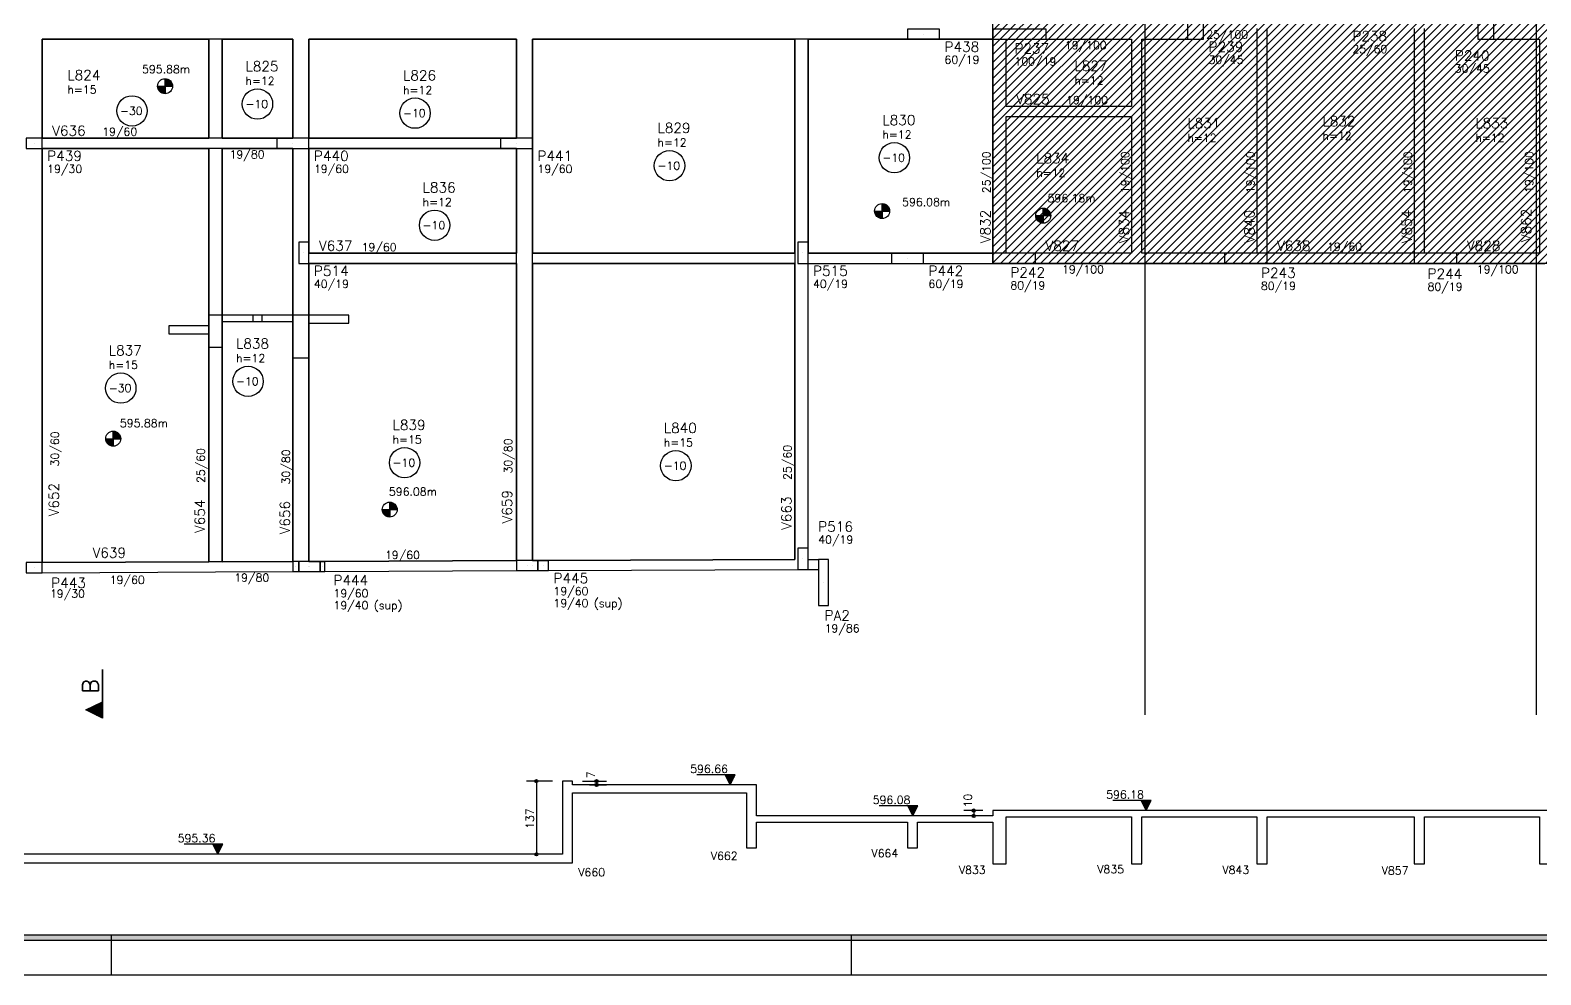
# Model space of a CAD drawing. Extents: x -9640 to 3028, y -691 to 5617.
# Drawn here: x -4061 to -1229, y -691 to 1080 of the extents above; entities that cross this region are included whole.
import ezdxf

# ---------------------------------------------------------------- set-up
doc = ezdxf.new("R2010")
doc.units = 0
doc.header["$LTSCALE"] = 100
doc.header["$MEASUREMENT"] = 0
doc.layers.get('0').update_dxf_attribs({"color": 245, "linetype": 'CONTINUOUS'})
for name, color, linetype in [('01', 7, 'CONTINUOUS'), ('10', 7, 'CONTINUOUS'), ('104', 5, 'CONTINUOUS'), ('11', 7, 'CONTINUOUS'), ('12', 7, 'CONTINUOUS'), ('13', 7, 'CONTINUOUS'), ('18', 4, 'CONTINUOUS'), ('2', 5, 'CONTINUOUS'), ('221', 102, 'CONTINUOUS'), ('224', 7, 'CONTINUOUS'), ('242', 7, 'CONTINUOUS'), ('243', 9, 'CONTINUOUS'), ('246', 3, 'CONTINUOUS'), ('3', 1, 'CONTINUOUS'), ('30', 7, 'CONTINUOUS'), ('4', 3, 'CONTINUOUS'), ('8', 7, 'CONTINUOUS'), ('9', 3, 'CONTINUOUS')]:
    doc.layers.add(name, color=color, linetype=linetype)
doc.styles.get("Standard").update_dxf_attribs({"font": 'ROMANS.SHX'})

# ---------------------------------------------------------------- blocks, each defined once
blk = doc.blocks.new('_CORTEA')
for p, q in [((-1.215955, 0), (-1.008539, 0.414832)), ((-1.213134, 0.001738), (-1.008539, 0.41093)), ((-1.022543, 0.382922), (-0.994535, 0.382922)), ((-1.008539, 0.414832), (-0.801992, 0.001738)), ((-1.008539, 0.410929), (-0.803943, 0.001739)), ((0, 0), (-1.215955, 0)), ((-1.213134, 0.001739), (0, 0.001739)), ((-1.198048, 0.03191), (-0.819029, 0.03191)), ((-1.182092, 0.06382), (-0.834984, 0.06382)), ((-1.166137, 0.09573), (-0.85094, 0.09573)), ((-1.150182, 0.12764), (-0.866895, 0.12764)), ((-1.134225, 0.159551), (-0.882851, 0.159551)), ((-1.11827, 0.191461), (-0.898806, 0.191461)), ((-1.102411, 0.223182), (-0.91476, 0.223369)), ((-1.086361, 0.255281), (-0.930716, 0.255281)), ((-1.070407, 0.287191), (-0.946671, 0.287191)), ((-1.054453, 0.319101), (-0.962626, 0.319101)), ((-1.038497, 0.351012), (-0.978581, 0.351012))]:
    blk.add_line(p, q)
blk.add_lwpolyline([(-1.213134, 0.001739), (-1.008539, 0.410929), (-0.803943, 0.001739), (-1.213134, 0.001739)])

msp = doc.modelspace()

# ---------------------------------------------------------------- hatches: boundary and pattern name
at = {"layer": '104', "linetype": 'Continuous'}
h = msp.add_hatch(dxfattribs=at)
h.set_pattern_fill('ANSI31', color=256, scale=85)
h.paths.add_polyline_path([(-2256.626024, 4326.596), (-1861.626, 4326.596), (-1347.626, 4326.596), (-952.626, 4326.596), (-952.626, 3571.596031), (-324.626, 3571.596031), (-324.626, 1397.596), (-952.626, 1397.596), (-952.626, 642.596), (-2256.626021, 642.596), (-2256.626, 1397.596), (-2416.626, 1397.596), (-2416.626, 1867.096), (-2306.626, 1867.096), (-2306.626, 2387.596), (-2416.626007, 2387.596), (-2416.626007, 3571.596031), (-2256.626024, 3571.596031)])

# ---------------------------------------------------------------- linework, layer by layer
for p, q in [((-3822.43851, 974.680543), (-3794.31351, 974.680543)), ((-3808.376064, 973.788641), (-3822.404111, 973.788641)), ((-3808.376064, 972.896686), (-3822.324945, 972.896686)), ((-3808.376064, 972.004731), (-3822.181662, 972.004731)), ((-3808.376064, 971.112776), (-3821.978458, 971.112776)), ((-3808.376064, 970.220874), (-3821.712651, 970.220874)), ((-3808.376064, 969.328865), (-3821.380432, 969.328865)), ((-3808.376064, 968.436964), (-3820.976492, 968.436964)), ((-3808.376064, 967.545008), (-3820.493694, 967.545008)), ((-3808.376064, 966.653053), (-3819.922169, 966.653053)), ((-3808.376064, 965.761098), (-3819.247862, 965.761098)), ((-3808.376064, 964.869197), (-3818.45028, 964.869197)), ((-3808.376064, 963.977174), (-3817.497023, 963.977174)), ((-3808.376064, 963.085273), (-3816.332354, 963.085273)), ((-3808.37601, 988.743043), (-3808.37601, 960.618043)), ((-3808.37601, 960.618043), (-3808.37601, 988.743043)), ((-3808.37601, 988.059777), (-3804.045745, 988.059777)), ((-3808.37601, 987.167822), (-3801.90899, 987.167822)), ((-3808.37601, 986.275866), (-3800.41972, 986.275866)), ((-3808.37601, 985.383898), (-3799.255051, 985.383898)), ((-3808.37601, 984.49201), (-3798.301794, 984.49201)), ((-3808.37601, 983.600054), (-3797.504159, 983.600054)), ((-3808.37601, 982.708086), (-3796.829905, 982.708086)), ((-3808.37601, 981.816131), (-3796.25838, 981.816131)), ((-3808.37601, 980.924175), (-3795.775582, 980.924175)), ((-3808.37601, 980.03222), (-3795.371642, 980.03222)), ((-3808.37601, 979.140265), (-3795.039423, 979.140265)), ((-3808.37601, 978.248364), (-3794.773616, 978.248364)), ((-3808.37601, 977.356408), (-3794.570466, 977.356408)), ((-3808.37601, 976.464453), (-3794.427129, 976.464453)), ((-3808.37601, 975.572498), (-3794.343528, 975.572498)), ((-3808.376064, 962.193318), (-3814.843084, 962.193318)), ((-3808.376064, 961.301362), (-3812.706276, 961.301362)), ((-2478.193861, 740.586405), (-2450.068861, 740.586405)), ((-2464.131415, 739.694503), (-2478.159462, 739.694503)), ((-2464.131415, 738.802548), (-2478.080297, 738.802548)), ((-2464.131415, 737.910593), (-2477.937013, 737.910593)), ((-2464.131415, 737.018638), (-2477.733809, 737.018638)), ((-2464.131361, 754.648905), (-2464.131361, 726.523905)), ((-2464.131361, 726.523905), (-2464.131361, 754.648905)), ((-2464.131361, 753.965639), (-2459.801096, 753.965639)), ((-2464.131361, 753.073684), (-2457.664341, 753.073684)), ((-2464.131361, 752.181728), (-2456.175071, 752.181728)), ((-2464.131361, 751.28976), (-2455.010402, 751.28976)), ((-2464.131361, 750.397872), (-2454.057145, 750.397872)), ((-2464.131361, 749.505916), (-2453.25951, 749.505916)), ((-2464.131361, 748.613948), (-2452.585256, 748.613948)), ((-2464.131361, 747.721993), (-2452.013731, 747.721993)), ((-2464.131361, 746.830037), (-2451.530934, 746.830037)), ((-2464.131361, 745.938082), (-2451.126993, 745.938082)), ((-2464.131361, 745.046127), (-2450.794774, 745.046127)), ((-2464.131361, 744.154225), (-2450.528968, 744.154225)), ((-2464.131361, 743.26227), (-2450.325817, 743.26227)), ((-2464.131361, 742.370315), (-2450.18248, 742.370315)), ((-2464.131361, 741.47836), (-2450.098879, 741.47836)), ((-2162.187152, 746.057923), (-2162.187152, 717.932923)), ((-2162.187152, 717.932923), (-2162.187152, 746.057923)), ((-2162.187152, 745.374657), (-2157.856887, 745.374657)), ((-2162.187152, 744.482702), (-2155.720132, 744.482702)), ((-2162.187152, 743.590747), (-2154.230862, 743.590747)), ((-2162.187152, 742.698778), (-2153.066193, 742.698778)), ((-2162.187152, 741.80689), (-2152.112936, 741.80689)), ((-2162.187152, 740.914935), (-2151.315301, 740.914935)), ((-2162.187152, 740.022966), (-2150.641047, 740.022966)), ((-2162.187152, 739.131011), (-2150.069522, 739.131011)), ((-2162.187152, 738.239056), (-2149.586724, 738.239056)), ((-2162.187152, 737.347101), (-2149.182784, 737.347101)), ((-2162.187152, 736.455145), (-2148.850565, 736.455145)), ((-2464.131415, 736.126736), (-2477.468002, 736.126736)), ((-2464.131415, 735.234727), (-2477.135784, 735.234727)), ((-2464.131415, 734.342826), (-2476.731843, 734.342826)), ((-2464.131415, 733.45087), (-2476.249045, 733.45087)), ((-2464.131415, 732.558915), (-2475.67752, 732.558915)), ((-2464.131415, 731.66696), (-2475.003213, 731.66696)), ((-2464.131415, 730.775058), (-2474.205631, 730.775058)), ((-2464.131415, 729.883036), (-2473.252374, 729.883036)), ((-2464.131415, 728.991135), (-2472.087705, 728.991135)), ((-2464.131415, 728.099179), (-2470.598436, 728.099179)), ((-2464.131415, 727.207224), (-2468.461627, 727.207224)), ((-2176.249652, 731.995423), (-2148.124652, 731.995423)), ((-2162.187206, 731.103522), (-2176.215253, 731.103522)), ((-2162.187206, 730.211566), (-2176.136088, 730.211566)), ((-2162.187206, 729.319611), (-2175.992804, 729.319611)), ((-2162.187206, 728.427656), (-2175.7896, 728.427656)), ((-2162.187206, 727.535754), (-2175.523793, 727.535754)), ((-2162.187206, 726.643746), (-2175.191574, 726.643746)), ((-2162.187206, 725.751844), (-2174.787634, 725.751844)), ((-2162.187206, 724.859889), (-2174.304836, 724.859889)), ((-2162.187206, 723.967934), (-2173.733311, 723.967934)), ((-2162.187206, 723.075978), (-2173.059004, 723.075978)), ((-2162.187206, 722.184077), (-2172.261422, 722.184077)), ((-2162.187206, 721.292055), (-2171.308165, 721.292055)), ((-2162.187206, 720.400153), (-2170.143496, 720.400153)), ((-2162.187206, 719.508198), (-2168.654226, 719.508198)), ((-2162.187206, 718.616243), (-2166.517418, 718.616243)), ((-2162.187152, 735.563244), (-2148.584758, 735.563244)), ((-2162.187152, 734.671289), (-2148.381608, 734.671289)), ((-2162.187152, 733.779334), (-2148.238271, 733.779334)), ((-2162.187152, 732.887378), (-2148.15467, 732.887378)), ((-3919.648103, 313.999546), (-3891.523103, 313.999546)), ((-3905.585657, 313.107644), (-3919.613704, 313.107644)), ((-3905.585657, 312.215689), (-3919.534538, 312.215689)), ((-3905.585603, 328.062046), (-3905.585603, 299.937046)), ((-3905.585603, 299.937046), (-3905.585603, 328.062046)), ((-3905.585603, 327.37878), (-3901.255337, 327.37878)), ((-3905.585603, 326.486825), (-3899.118582, 326.486825)), ((-3905.585603, 325.59487), (-3897.629313, 325.59487)), ((-3905.585603, 324.702901), (-3896.464644, 324.702901)), ((-3905.585603, 323.811013), (-3895.511387, 323.811013)), ((-3905.585603, 322.919058), (-3894.713751, 322.919058)), ((-3905.585603, 322.027089), (-3894.039498, 322.027089)), ((-3905.585603, 321.135134), (-3893.467973, 321.135134)), ((-3905.585603, 320.243179), (-3892.985175, 320.243179)), ((-3905.585603, 319.351223), (-3892.581234, 319.351223)), ((-3905.585603, 318.459268), (-3892.249016, 318.459268)), ((-3905.585603, 317.567367), (-3891.983209, 317.567367)), ((-3905.585603, 316.675412), (-3891.780059, 316.675412)), ((-3905.585603, 315.783456), (-3891.636721, 315.783456)), ((-3905.585603, 314.891501), (-3891.553121, 314.891501)), ((-3905.585657, 311.323734), (-3919.391255, 311.323734)), ((-3905.585657, 310.431779), (-3919.18805, 310.431779)), ((-3905.585657, 309.539877), (-3918.922244, 309.539877)), ((-3905.585657, 308.647868), (-3918.590025, 308.647868)), ((-3905.585657, 307.755967), (-3918.186084, 307.755967)), ((-3905.585657, 306.864012), (-3917.703287, 306.864012)), ((-3905.585657, 305.972056), (-3917.131762, 305.972056)), ((-3905.585657, 305.080101), (-3916.457454, 305.080101)), ((-3905.585657, 304.1882), (-3915.659873, 304.1882)), ((-3905.585657, 303.296177), (-3914.706616, 303.296177)), ((-3905.585657, 302.404276), (-3913.541947, 302.404276)), ((-3905.585657, 301.512321), (-3912.052677, 301.512321)), ((-3905.585657, 300.620366), (-3909.915868, 300.620366)), ((-3401.345331, 181.03375), (-3373.220331, 181.03375)), ((-3387.282884, 180.141849), (-3401.310931, 180.141849)), ((-3387.282884, 179.249893), (-3401.231766, 179.249893)), ((-3387.282884, 178.357938), (-3401.088482, 178.357938)), ((-3387.282884, 177.465983), (-3400.885278, 177.465983)), ((-3387.282884, 176.574081), (-3400.619471, 176.574081)), ((-3387.282884, 175.682073), (-3400.287253, 175.682073)), ((-3387.282884, 174.790171), (-3399.883312, 174.790171)), ((-3387.282884, 173.898216), (-3399.400515, 173.898216)), ((-3387.282884, 173.006261), (-3398.828989, 173.006261)), ((-3387.282884, 172.114305), (-3398.154682, 172.114305)), ((-3387.282884, 171.222404), (-3397.3571, 171.222404)), ((-3387.282884, 170.330382), (-3396.403843, 170.330382)), ((-3387.282831, 195.09625), (-3387.282831, 166.97125)), ((-3387.282831, 166.97125), (-3387.282831, 195.09625)), ((-3387.282831, 194.412984), (-3382.952565, 194.412984)), ((-3387.282831, 193.521029), (-3380.81581, 193.521029)), ((-3387.282831, 192.629074), (-3379.32654, 192.629074)), ((-3387.282831, 191.737105), (-3378.161872, 191.737105)), ((-3387.282831, 190.845217), (-3377.208615, 190.845217)), ((-3387.282831, 189.953262), (-3376.410979, 189.953262)), ((-3387.282831, 189.061293), (-3375.736726, 189.061293)), ((-3387.282831, 188.169338), (-3375.1652, 188.169338)), ((-3387.282831, 187.277383), (-3374.682403, 187.277383)), ((-3387.282831, 186.385428), (-3374.278462, 186.385428)), ((-3387.282831, 185.493472), (-3373.946244, 185.493472)), ((-3387.282831, 184.601571), (-3373.680437, 184.601571)), ((-3387.282831, 183.709616), (-3373.477286, 183.709616)), ((-3387.282831, 182.81766), (-3373.333949, 182.81766)), ((-3387.282831, 181.925705), (-3373.250349, 181.925705)), ((-3387.282884, 169.43848), (-3395.239175, 169.43848)), ((-3387.282884, 168.546525), (-3393.749905, 168.546525)), ((-3387.282884, 167.65457), (-3391.613096, 167.65457)), ((-2739.534589, -316.2723), (-2811.534574, -316.2723)), ((-2748.909589, -335.022309), (-2758.284606, -316.2723)), ((-2757.448508, -317.944514), (-2740.370651, -317.944514)), ((-2756.61241, -319.616675), (-2741.206749, -319.616675)), ((-2755.776312, -321.288871), (-2742.042812, -321.288871)), ((-2754.940249, -322.961032), (-2742.87891, -322.961032)), ((-2754.104151, -324.633193), (-2743.715008, -324.633228)), ((-2753.268053, -326.305389), (-2744.55107, -326.305389)), ((-2752.431955, -327.977594), (-2745.387169, -327.977559)), ((-2751.595857, -329.6498), (-2746.223267, -329.649755)), ((-2750.759758, -331.32196), (-2747.059365, -331.32196)), ((-2749.923696, -332.994121), (-2747.895481, -332.994121)), ((-2748.909589, -335.022309), (-2739.534589, -316.2723)), ((-1959.747474, -364.2723), (-2031.747459, -364.2723)), ((-1969.122474, -383.022309), (-1978.497492, -364.2723)), ((-1977.661393, -365.944514), (-1960.583536, -365.944514)), ((-1976.825295, -367.616675), (-1961.419634, -367.616675)), ((-1969.122474, -383.022309), (-1959.747474, -364.2723)), ((-2397.429786, -374.2723), (-2469.429771, -374.2723)), ((-2406.804786, -393.022309), (-2416.179804, -374.2723)), ((-2415.343706, -375.944514), (-2398.265849, -375.944514)), ((-2414.507608, -377.616675), (-2399.101947, -377.616675)), ((-2413.67151, -379.288871), (-2399.938009, -379.288871)), ((-2412.835447, -380.961032), (-2400.774107, -380.961032)), ((-2411.999349, -382.633193), (-2401.610206, -382.633228)), ((-2411.163251, -384.305389), (-2402.446268, -384.305389)), ((-2410.327153, -385.977594), (-2403.282366, -385.977559)), ((-2409.491054, -387.6498), (-2404.118465, -387.649755)), ((-2408.654956, -389.32196), (-2404.954563, -389.32196)), ((-2407.818894, -390.994121), (-2405.790679, -390.994121)), ((-2406.804786, -393.022309), (-2397.429786, -374.2723)), ((-1975.989197, -369.288871), (-1962.255697, -369.288871)), ((-1975.153135, -370.961032), (-1963.091795, -370.961032)), ((-1974.317036, -372.633193), (-1963.927893, -372.633228)), ((-1973.480938, -374.305389), (-1964.763956, -374.305389)), ((-1972.64484, -375.977594), (-1965.600054, -375.977559)), ((-1971.808742, -377.6498), (-1966.436152, -377.649755)), ((-1970.972644, -379.32196), (-1967.27225, -379.32196)), ((-1970.136581, -380.994121), (-1968.108366, -380.994121)), ((-3700.301458, -446.2723), (-3772.301443, -446.2723)), ((-3709.676458, -465.022309), (-3719.051476, -446.2723)), ((-3718.215377, -447.944514), (-3701.13752, -447.944514)), ((-3717.379279, -449.616675), (-3701.973618, -449.616675)), ((-3716.543181, -451.288871), (-3702.809681, -451.288871)), ((-3715.707119, -452.961032), (-3703.645779, -452.961032)), ((-3709.676458, -465.022309), (-3700.301458, -446.2723)), ((-3714.87102, -454.633193), (-3704.481877, -454.633228)), ((-3714.034922, -456.305389), (-3705.31794, -456.305389)), ((-3713.198824, -457.977594), (-3706.154038, -457.977559)), ((-3712.362726, -459.6498), (-3706.990136, -459.649755)), ((-3711.526628, -461.32196), (-3707.826234, -461.32196)), ((-3710.690565, -462.994121), (-3708.66235, -462.994121)), ((-3909.575601, -615.886928), (-3909.575601, -690.886928)), ((-2522.075601, -615.886928), (-2522.075601, -690.886928))]:
    msp.add_line(p, q)
for points in [[(-9639.575601, -690.886928), (3027.924399, -690.886928), (3027.924399, 5616.613072), (-9639.575601, 5616.613072), (-9639.575601, -690.886928)], [(2952.924399, -615.886928), (2952.924399, -626.386928), (-9462.575601, -626.386928), (-9462.575601, 5552.113072), (2952.924399, 5552.113072), (2952.924399, 5541.613072), (-9452.075601, 5541.613072), (-9452.075601, -615.886928), (2952.924399, -615.886928)], [(-9452.075601, -615.886928), (2952.924399, -615.886928), (2952.924399, 5541.613072), (-9452.075601, 5541.613072), (-9452.075601, -615.886928)], [(-2758.284606, -316.2723), (-2748.909589, -335.022309), (-2739.534589, -316.2723), (-2758.284606, -316.2723)], [(-1978.497492, -364.2723), (-1969.122474, -383.022309), (-1959.747474, -364.2723), (-1978.497492, -364.2723)], [(-2416.179804, -374.2723), (-2406.804786, -393.022309), (-2397.429786, -374.2723), (-2416.179804, -374.2723)], [(-3719.051476, -446.2723), (-3709.676458, -465.022309), (-3700.301458, -446.2723), (-3719.051476, -446.2723)]]:
    msp.add_lwpolyline(points)
for centre in [(-3808.37601, 974.680543), (-2464.131361, 740.586405), (-2162.187152, 731.995423), (-3905.585603, 313.999546), (-3387.282831, 181.03375)]:
    msp.add_circle(centre, 14.0625)
for points in [[(2952.924399, -626.386928), (-9462.575601, -626.386928), (-9452.075601, -615.886928)], [(2952.924399, -626.386928), (-9452.075601, -615.886928), (2952.924399, -615.886928)]]:
    msp.add_solid(points)
at = {"layer": '01'}
for p, q in [((-2603.126021, 87.51844), (-2583.498828, 87.51844)), ((-2603.126021, 68.51844), (-2583.498828, 68.51844))]:
    msp.add_line(p, q, dxfattribs=at)
for points in [[(-1761.626, 1082.596), (-1761.626, 661.596026)], [(-1742.626, 661.596026), (-1742.626, 1082.596)], [(-1466.626, 1082.596), (-1466.626, 661.596026)], [(-1447.626, 661.596), (-1447.626, 1082.596)], [(-4038.626021, 877.096), (-4038.626021, 1062.596)], [(-4038.626021, 1062.596), (-3726.126021, 1062.596)], [(-3726.126021, 1062.596), (-3726.126021, 877.096)], [(-3701.126021, 1062.596), (-3726.126021, 1062.596)], [(-3701.126021, 1062.596), (-3568.626021, 1062.596)], [(-3701.126021, 877.096), (-3701.126021, 1062.596)], [(-3568.626021, 1062.596), (-3568.626021, 877.096)], [(-3538.626021, 877.096), (-3538.626021, 1062.596)], [(-3538.626021, 1062.596), (-3149.626021, 1062.596)], [(-3149.626021, 1062.596), (-3149.626021, 877.096)], [(-3119.626021, 877.096), (-3119.626021, 1062.596)], [(-3119.626021, 1062.596), (-2628.126021, 1062.596)], [(-2628.126021, 1062.596), (-2628.126021, 661.596026)], [(-2603.126021, 1062.596), (-2628.126021, 1062.596)], [(-2603.126021, 1062.596), (-2416.626007, 1062.596)], [(-2603.126021, 682.596026), (-2603.126021, 1062.596)], [(-2356.626007, 1062.596), (-2256.626024, 1062.596)], [(-2256.626, 1062.596), (-2256.626, 927.096)], [(-2231.626, 936.596), (-2231.626, 1062.596)], [(-2156.626024, 1062.596), (-1996.626, 1062.596)], [(-1996.626, 1062.596), (-1996.626, 936.596)], [(-1977.626, 1062.596), (-1891.626, 1062.596)], [(-1977.626, 927.096), (-1977.626, 1062.596)], [(-1317.626, 1062.596), (-1231.626, 1062.596)], [(-1231.626, 1062.596), (-1231.626, 927.096)], [(-1996.626, 936.596), (-2231.626, 936.596)], [(-2256.626, 927.096), (-2256.626, 661.596026)], [(-2231.626, 661.596026), (-2231.626, 917.596)], [(-2231.626, 917.596), (-1996.626, 917.596)], [(-1996.626, 917.596), (-1996.626, 661.596026)], [(-1977.626, 661.596026), (-1977.626, 927.096)], [(-1231.626, 927.096), (-1231.626, 661.596)], [(-3726.126021, 877.096), (-4038.626021, 877.096)], [(-4038.626021, 81.596), (-4038.626021, 858.096)], [(-4038.626021, 858.096), (-3726.126021, 858.096)], [(-3701.126021, 877.096), (-3726.126021, 877.096)], [(-3726.126021, 858.096), (-3726.126021, 83.058674)], [(-3701.126021, 858.096), (-3726.126021, 858.096)], [(-3598.626021, 877.096), (-3701.126021, 877.096)], [(-3701.126021, 858.096), (-3598.626021, 858.096)], [(-3701.126021, 83.175786), (-3701.126021, 858.096)], [(-3568.626021, 858.096), (-3568.626021, 652.096026)], [(-3179.626021, 877.096), (-3538.626021, 877.096)], [(-3538.626021, 682.596026), (-3538.626021, 858.096)], [(-3538.626021, 858.096), (-3179.626021, 858.096)], [(-3149.626021, 858.096), (-3149.626021, 661.596026)], [(-3119.626021, 661.596026), (-3119.626021, 858.096)], [(-3568.626021, 652.096026), (-3568.626021, 83.796)], [(-3149.626021, 661.596026), (-3538.626021, 661.596026)], [(-3149.626021, 642.596026), (-3149.626021, 661.596026)], [(-2628.126021, 661.596026), (-3119.626021, 661.596026)], [(-3119.626021, 642.596026), (-3119.626021, 661.596026)], [(-2628.126021, 661.596026), (-2628.126021, 642.596026)], [(-2446.626007, 661.596026), (-2603.126021, 661.596026)], [(-2256.626021, 661.596026), (-2386.626007, 661.596026)], [(-1996.626, 661.596026), (-2176.626021, 661.596026)], [(-1822.626, 661.596026), (-1977.626, 661.596026)], [(-1466.626, 661.596026), (-1742.626, 661.596026)], [(-1231.626, 661.596), (-1386.626, 661.596)], [(-3538.626021, 83.796), (-3538.626021, 642.596026)], [(-3538.626021, 642.596026), (-3149.626021, 642.596026)], [(-3149.626021, 642.596026), (-3149.626021, 85.596)], [(-3119.626021, 85.596), (-3119.626021, 642.596026)], [(-3119.626021, 642.596026), (-2628.126021, 642.596026)], [(-2628.126021, 642.596026), (-2628.126021, 87.51844)], [(-2603.126021, 642.596026), (-2446.626007, 642.596026)], [(-2603.126021, 87.51844), (-2603.126021, 642.596026)], [(-2386.626007, 642.596026), (-2256.626021, 642.596026)], [(-2176.626021, 642.596026), (-1987.126, 642.596026)], [(-1987.126, 642.596026), (-1822.626, 642.596026)], [(-1742.626, 642.596026), (-1466.626, 642.596026)], [(-1386.626, 642.596), (-1222.126, 642.596)], [(-3149.626021, 85.596), (-3508.626021, 83.796)], [(-2628.126021, 87.51844), (-3089.626021, 85.596)], [(-3726.126021, 83.058674), (-4038.626021, 81.596)], [(-4038.626021, 62.596), (-3713.626021, 64.175786)], [(-3701.126021, 83.175786), (-3726.126021, 83.058674)], [(-3713.626021, 64.175786), (-3568.626021, 64.796)], [(-3568.626021, 83.796), (-3701.126021, 83.175786)], [(-3508.626021, 64.796), (-3149.626021, 66.596)], [(-3089.626021, 66.596), (-2622.126021, 68.51844)], [(-952.626, -383.022309), (-2256.626024, -383.022309), (-2256.626024, -393.022309), (-2699.626021, -393.022309), (-2699.626021, -335.022309), (-3044.626, -335.022309), (-3044.626, -328.022309), (-3063.626, -328.022309), (-3063.626, -465.022309), (-5075.626, -465.022309)], [(-5094.626, -481.022309), (-3044.626, -481.022309), (-3044.626, -350.022309), (-2718.626021, -350.022309), (-2718.626021, -453.022309), (-2699.626021, -453.022309), (-2699.626021, -405.022309), (-2416.626007, -405.022309), (-2416.626007, -453.022309), (-2397.626007, -453.022309), (-2397.626007, -405.022309), (-2256.626024, -405.022309), (-2256.626024, -483.022309), (-2231.626024, -483.022309), (-2231.626024, -395.022309), (-1996.626, -395.022309), (-1996.626, -483.022309), (-1977.626, -483.022309), (-1977.626, -395.022309), (-1761.626, -395.022309), (-1761.626, -483.022309), (-1742.626, -483.022309), (-1742.626, -395.022309), (-1466.626, -395.022309), (-1466.626, -483.022309), (-1447.626, -483.022309), (-1447.626, -395.022309), (-1231.626, -395.022309), (-1231.626, -483.022309), (-1212.626, -483.022309)]]:
    msp.add_lwpolyline(points, dxfattribs=at)
at = {"layer": '104', "linetype": 'Continuous'}
msp.add_lwpolyline([(-2256.626024, 4326.596), (-1861.626, 4326.596), (-1861.626, 4326.596), (-1347.626, 4326.596), (-1347.626, 4326.596), (-952.626, 4326.596), (-952.626, 3571.596031), (-324.626, 3571.596031), (-324.626, 1397.596), (-952.626, 1397.596), (-952.626, 642.596), (-2256.626021, 642.596), (-2256.626, 1397.596), (-2416.626, 1397.596), (-2416.626, 1867.096), (-2306.626, 1867.096), (-2306.626, 2387.596), (-2416.626007, 2387.596), (-2416.626007, 3571.596031), (-2256.626024, 3571.596031), (-2256.626024, 4326.596)], dxfattribs=at)
at = {"layer": '13'}
for centre in [(-3635.098968, 941.224994), (-3870.309509, 928.34377), (-3339.723769, 924.165939), (-2862.734509, 825.677711), (-2441.197161, 840.571946), (-3303.057343, 714.099859), (-3891.311521, 408.765638), (-3652.822745, 421.461273), (-3359.325578, 268.955201), (-2850.901026, 263.361999)]:
    msp.add_circle(centre, 28.460499, dxfattribs=at)
at = {"layer": '18'}
for p, q in [((-1971.623768, 5249.096126), (-1971.623768, -203.896211)), ((-1237.623768, -203.896211), (-1237.623768, 5249.096126)), ((-3726.126021, 545.610671), (-3726.126021, 525.610671)), ((-3626.126021, 545.610671), (-3726.126021, 545.610671)), ((-3568.626021, 545.610671), (-3643.626021, 545.610671)), ((-3463.626021, 545.610671), (-3568.626021, 545.610671)), ((-3726.126021, 525.610671), (-3801.126021, 525.610671)), ((-3801.126021, 510.610671), (-3726.126021, 510.610671)), ((-3726.126021, 510.610671), (-3726.126021, 485.610671)), ((-3701.126021, 485.610671), (-3701.126021, 533.610671)), ((-3701.126021, 533.610671), (-3626.126021, 533.610671)), ((-3643.626021, 533.610671), (-3568.626021, 533.610671)), ((-3568.626021, 533.610671), (-3568.626021, 465.610671)), ((-3538.626021, 465.610671), (-3538.626021, 530.610671)), ((-3538.626021, 530.610671), (-3463.626021, 530.610671)), ((-3726.126021, 485.610671), (-3701.126021, 485.610671)), ((-3568.626021, 465.610671), (-3538.626021, 465.610671))]:
    msp.add_line(p, q, dxfattribs=at)
at = {"layer": '2'}
for points in [[(-3538.626021, 642.596026), (-3538.626021, 682.596026), (-3557.626021, 682.596026), (-3557.626021, 642.596026), (-3538.626021, 642.596026)], [(-2603.126021, 642.596026), (-2603.126021, 682.596026), (-2622.126021, 682.596026), (-2622.126021, 642.596026), (-2603.126021, 642.596026)], [(-2603.126021, 68.51844), (-2603.126021, 108.51844), (-2622.126021, 108.51844), (-2622.126021, 68.51844), (-2603.126021, 68.51844)]]:
    msp.add_lwpolyline(points, dxfattribs=at)
at = {"layer": '221', "color": 11, "linetype": 'Continuous'}
for p, q in [((-3082.376, -328.022309), (-3131.091811, -328.022309)), ((-3112.341811, -328.022309), (-3112.341811, -465.022309)), ((-3063.626, -328.022309), (-3063.626, -328.022309)), ((-3044.626, -328.022309), (-3044.626, -328.022309)), ((-3031.691939, -335.022309), (-3031.691939, -335.022309)), ((-3025.876, -328.022309), (-2980.713898, -328.022309)), ((-3012.941939, -335.022309), (-2980.713898, -335.022309)), ((-2999.463898, -328.022309), (-2999.463898, -335.022309)), ((-2275.376024, -383.022309), (-2311.228389, -383.022309)), ((-2284.537469, -393.022309), (-2311.228389, -393.022309)), ((-2292.478389, -383.022309), (-2292.478389, -393.022309)), ((-2265.787469, -393.022309), (-2265.787469, -393.022309)), ((-2256.626024, -383.022309), (-2256.626024, -383.022309)), ((-3105.056974, -465.022309), (-3131.091811, -465.022309)), ((-3086.306974, -465.022309), (-3086.306974, -465.022309))]:
    msp.add_line(p, q, dxfattribs=at)
for centre, radius in [((-3112.341811, -328.022309), 3), ((-3112.341811, -328.022309), 1.5), ((-2999.463898, -328.022309), 3), ((-2999.463898, -335.022309), 3), ((-2999.463898, -328.022309), 1.5), ((-2999.463898, -335.022309), 1.5), ((-2292.478389, -383.022309), 3), ((-2292.478389, -393.022309), 3), ((-2292.478389, -383.022309), 1.5), ((-2292.478389, -393.022309), 1.5), ((-3112.341811, -465.022309), 3), ((-3112.341811, -465.022309), 1.5)]:
    msp.add_circle(centre, radius, dxfattribs=at)
at = {"layer": '242'}
for p, q in [((-2386.626007, 1072.096), (-2386.626007, 1072.096)), ((-2206.626024, 1072.096), (-2206.626024, 1072.096)), ((-4053.626021, 867.596), (-4053.626021, 867.596)), ((-3568.626021, 867.596), (-3568.626021, 867.596)), ((-3149.626021, 867.596), (-3149.626021, 867.596)), ((-3548.126021, 662.596026), (-3548.126021, 662.596026)), ((-2612.626021, 662.596026), (-2612.626021, 662.596026)), ((-2416.626007, 652.096026), (-2416.626007, 652.096026)), ((-2216.626021, 652.096026), (-2216.626021, 652.096026)), ((-1782.626, 652.096026), (-1782.626, 652.096026)), ((-1426.626, 652.096), (-1426.626, 652.096)), ((-2612.626021, 88.51844), (-2612.626021, 88.51844)), ((-4053.626021, 72.096), (-4053.626021, 72.096)), ((-3563.126021, 74.296), (-3563.126021, 74.296)), ((-3538.626021, 74.296), (-3538.626021, 74.296)), ((-3538.626021, 74.296), (-3538.626021, 74.296)), ((-3537.626021, 74.296), (-3537.626021, 74.296)), ((-3513.126021, 74.296), (-3513.126021, 74.296)), ((-3129.626021, 76.096), (-3129.626021, 76.096)), ((-3119.626021, 76.096), (-3119.626021, 76.096)), ((-3099.626021, 76.096), (-3099.626021, 76.096)), ((-2573.998828, 44.596), (-2573.998828, 44.596))]:
    msp.add_line(p, q, dxfattribs=at)
at = {"layer": '243'}
for points in [[(-4038.626021, 1062.596), (-4038.626021, 877.096), (-3726.126021, 877.096), (-3726.126021, 1062.596), (-4038.626021, 1062.596)], [(-4038.626021, 858.096), (-4038.626021, 81.596), (-3726.126021, 83.058674), (-3726.126021, 858.096), (-4038.626021, 858.096)]]:
    msp.add_lwpolyline(points, dxfattribs=at)
at = {"layer": '246'}
for points in [[(-3568.626021, 877.096), (-3568.626021, 1062.596), (-3701.126021, 1062.596), (-3701.126021, 877.096), (-3598.626021, 877.096), (-3568.626021, 877.096)], [(-3149.626021, 877.096), (-3149.626021, 1062.596), (-3538.626021, 1062.596), (-3538.626021, 877.096), (-3179.626021, 877.096), (-3149.626021, 877.096)], [(-3119.626021, 858.096), (-3119.626021, 661.596026), (-2628.126021, 661.596026), (-2628.126021, 1062.596), (-3119.626021, 1062.596), (-3119.626021, 877.096), (-3119.626021, 858.096)], [(-2416.626007, 1062.596), (-2603.126021, 1062.596), (-2603.126021, 682.596026), (-2603.126021, 661.596026), (-2446.626007, 661.596026), (-2386.626007, 661.596026), (-2256.626021, 661.596026), (-2256.626, 927.096), (-2256.626024, 1062.596), (-2356.626007, 1062.596), (-2416.626007, 1062.596)], [(-3568.626021, 83.796), (-3568.626021, 652.096026), (-3568.626021, 858.096), (-3598.626021, 858.096), (-3701.126021, 858.096), (-3701.126021, 83.175786), (-3568.626021, 83.796)], [(-3149.626021, 661.596026), (-3149.626021, 858.096), (-3179.626021, 858.096), (-3538.626021, 858.096), (-3538.626021, 682.596026), (-3538.626021, 661.596026), (-3149.626021, 661.596026)], [(-3149.626021, 85.596), (-3149.626021, 642.596026), (-3538.626021, 642.596026), (-3538.626021, 83.796), (-3508.626021, 83.796), (-3149.626021, 85.596)], [(-3119.626021, 642.596026), (-3119.626021, 85.596), (-3089.626021, 85.596), (-2628.126021, 87.51844), (-2628.126021, 642.596026), (-3119.626021, 642.596026)]]:
    msp.add_lwpolyline(points, dxfattribs=at)
at = {"layer": '3'}
for points in [[(-3109.626021, 66.596), (-3109.626021, 85.596), (-3149.626021, 85.596), (-3149.626021, 66.596), (-3109.626021, 66.596)], [(-3517.626021, 64.796), (-3517.626021, 83.796), (-3557.626021, 83.796), (-3557.626021, 64.796), (-3517.626021, 64.796)]]:
    msp.add_lwpolyline(points, dxfattribs=at)
at = {"layer": '30'}
for points in [[(-3726.126021, 545.610671), (-3726.126021, 525.610671), (-3801.126021, 525.610671), (-3801.126021, 510.610671), (-3726.126021, 510.610671), (-3726.126021, 485.610671), (-3701.126021, 485.610671), (-3701.126021, 533.610671), (-3626.126021, 533.610671), (-3626.126021, 545.610671), (-3726.126021, 545.610671)], [(-3568.626021, 465.610671), (-3538.626021, 465.610671), (-3538.626021, 530.610671), (-3463.626021, 530.610671), (-3463.626021, 545.610671), (-3568.626021, 545.610671), (-3643.626021, 545.610671), (-3643.626021, 533.610671), (-3568.626021, 533.610671), (-3568.626021, 465.610671)], [(-952.626, -383.022309), (-2256.626024, -383.022309), (-2256.626024, -393.022309), (-2699.626021, -393.022309), (-2699.626021, -335.022309), (-3044.626, -335.022309), (-3044.626, -328.022309), (-3063.626, -328.022309), (-3063.626, -465.022309), (-5075.626, -465.022309)], [(-5094.626, -481.022309), (-3044.626, -481.022309), (-3044.626, -350.022309), (-2718.626021, -350.022309), (-2718.626021, -453.022309), (-2699.626021, -453.022309), (-2699.626021, -405.022309), (-2416.626007, -405.022309), (-2416.626007, -453.022309), (-2397.626007, -453.022309), (-2397.626007, -405.022309), (-2256.626024, -405.022309), (-2256.626024, -483.022309), (-2231.626024, -483.022309), (-2231.626024, -395.022309), (-1996.626, -395.022309), (-1996.626, -483.022309), (-1977.626, -483.022309), (-1977.626, -395.022309), (-1761.626, -395.022309), (-1761.626, -483.022309), (-1742.626, -483.022309), (-1742.626, -395.022309), (-1466.626, -395.022309), (-1466.626, -483.022309), (-1447.626, -483.022309), (-1447.626, -395.022309), (-1231.626, -395.022309), (-1231.626, -483.022309), (-1212.626, -483.022309)]]:
    msp.add_lwpolyline(points, dxfattribs=at)
at = {"layer": '4'}
for points in [[(-1891.626, 1062.596), (-1861.626, 1062.596), (-1861.626, 1107.596), (-1891.626, 1107.596), (-1891.626, 1062.596)], [(-1347.626, 1062.596), (-1317.626, 1062.596), (-1317.626, 1107.596), (-1347.626, 1107.596), (-1347.626, 1062.596)], [(-2416.626007, 1062.596), (-2356.626007, 1062.596), (-2356.626007, 1081.596), (-2416.626007, 1081.596), (-2416.626007, 1062.596)], [(-2256.626024, 1062.596), (-2156.626024, 1062.596), (-2156.626024, 1081.596), (-2256.626024, 1081.596), (-2256.626024, 1062.596)], [(-4038.626021, 858.096), (-4038.626021, 877.096), (-4068.626021, 877.096), (-4068.626021, 858.096), (-4038.626021, 858.096)], [(-3538.626021, 858.096), (-3538.626021, 877.096), (-3598.626021, 877.096), (-3598.626021, 858.096), (-3538.626021, 858.096)], [(-3119.626021, 858.096), (-3119.626021, 877.096), (-3179.626021, 877.096), (-3179.626021, 858.096), (-3119.626021, 858.096)], [(-2446.626007, 642.596026), (-2386.626007, 642.596026), (-2386.626007, 661.596026), (-2446.626007, 661.596026), (-2446.626007, 642.596026)], [(-2256.626021, 642.596026), (-2176.626021, 642.596026), (-2176.626021, 661.596026), (-2256.626021, 661.596026), (-2256.626021, 642.596026)], [(-1822.626, 642.596026), (-1742.626, 642.596026), (-1742.626, 661.596026), (-1822.626, 661.596026), (-1822.626, 642.596026)], [(-1466.626, 642.596), (-1386.626, 642.596), (-1386.626, 661.596), (-1466.626, 661.596), (-1466.626, 642.596)], [(-3089.626021, 85.596), (-3109.626021, 85.596), (-3109.626021, 66.596), (-3089.626021, 66.596), (-3089.626021, 85.596)], [(-2583.498828, 1.596), (-2564.498828, 1.596), (-2564.498828, 87.596), (-2583.498828, 87.596), (-2583.498828, 1.596)], [(-4038.626021, 62.596), (-4038.626021, 81.596), (-4068.626021, 81.596), (-4068.626021, 62.596), (-4038.626021, 62.596)], [(-3557.626021, 83.796), (-3568.626021, 83.796), (-3568.626021, 64.796), (-3557.626021, 64.796), (-3557.626021, 83.796)], [(-3508.626021, 83.796), (-3517.626021, 83.796), (-3517.626021, 64.796), (-3508.626021, 64.796), (-3508.626021, 83.796)]]:
    msp.add_lwpolyline(points, dxfattribs=at)

# ---------------------------------------------------------------- block references
at = {"layer": '221', "xscale": 75, "yscale": 75, "rotation": 90}
msp.add_blockref('_CORTEA', (-3925.791511, -118.936723), dxfattribs=at)

# ---------------------------------------------------------------- texts
for s, p in [('595.88m', (-3851.388828, 998.943224)), ('596.08m', (-2426.631363, 749.961404)), ('596.18m', (-2154.03498, 757.267161)), ('595.88m', (-3892.971008, 335.527882)), ('596.08m', (-3388.715599, 207.24454)), ('596.66', (-2823.909589, -312.5223)), ('596.08', (-2481.804786, -370.5223)), ('596.18', (-2044.122474, -360.5223)), ('595.36', (-3784.676458, -442.5223))]:
    msp.add_text(s, height=15).set_placement(p)
at = {"layer": '10', "linetype": 'Continuous'}
for s, p in [('L825', (-3657.598968, 1002.574994)), ('L827', (-2103.684039, 1003.323301)), ('L824', (-3991.511073, 986.2153)), ('L826', (-3362.223769, 985.515939)), ('L830', (-2463.697161, 901.921946)), ('L831', (-1891.881171, 895.697692)), ('L832', (-1638.740143, 899.693573)), ('L833', (-1352.256563, 895.912042)), ('L829', (-2885.234509, 887.027711)), ('L834', (-2175.336757, 830.119132)), ('L836', (-3325.557343, 775.449859)), ('L837', (-3913.811521, 470.115638)), ('L838', (-3675.322745, 482.811273)), ('L839', (-3381.825578, 330.305201)), ('L840', (-2873.401026, 324.711999))]:
    msp.add_text(s, height=18.75, dxfattribs=at).set_placement(p)
at = {"layer": '11', "linetype": 'Continuous'}
for s, p in [('25/100', (-1856.626, 1063.846)), ('19/60', (-3926.126021, 881.7835)), ('19/80', (-3687.376021, 839.346)), ('19/60', (-3439.821673, 665.427548)), ('19/60', (-1630.126, 666.283526)), ('19/100', (-1349.376, 623.846)), ('19/60', (-3396.126021, 88.4835)), ('19/60', (-3912.037553, 41.790433)), ('19/80', (-3678.626021, 46.046))]:
    msp.add_text(s, height=15, dxfattribs=at).set_placement(p)
for s, rotation, p in [('19/100', 360, (-2121.626012, 1043.846)), ('19/100', 360, (-2119.126, 941.2835)), ('25/100', 90, (-2261.3135, 774.096026)), ('19/100', 90, (-2001.3135, 774.096026)), ('19/100', 90, (-1766.3135, 774.096026)), ('19/100', 90, (-1471.3135, 774.096026)), ('19/100', 90, (-1243.814856, 774.59609)), ('19/100', 360, (-2126.876011, 623.846026)), ('30/60', 90, (-4007.347254, 262.030067)), ('30/80', 90, (-3157.897509, 248.807609)), ('25/60', 90, (-3733.885511, 230.88767)), ('30/80', 90, (-3574.159799, 228.30229)), ('25/60', 90, (-2634.176461, 236.679394))]:
    msp.add_text(s, height=15, rotation=rotation, dxfattribs=at).set_placement(p)
at = {"layer": '12', "linetype": 'Continuous'}
for s, p in [('25/60', (-1582.751, 1036.6585)), ('60/19', (-2347.251007, 1016.6585)), ('100/19', (-2216.121606, 1013.531512)), ('30/45', (-1852.251, 1016.6585)), ('30/45', (-1390.622626, 1000.136204)), ('19/30', (-4029.251021, 812.1585)), ('19/60', (-3529.251021, 812.1585)), ('19/60', (-3110.251021, 812.1585)), ('40/19', (-3529.251021, 596.658526)), ('40/19', (-2593.751021, 596.658526)), ('60/19', (-2377.251007, 596.658526)), ('80/19', (-2223.813124, 593.750447)), ('80/19', (-1754.048431, 592.854107)), ('80/19', (-1441.752018, 591.395658)), ('40/19', (-2583.893262, 117.255369)), ('19/30', (-4024.085036, 16.005909)), ('19/60', (-3492.682971, 16.66915)), ('19/60', (-3080.251021, 20.6585)), ('19/40 (sup)', (-3492.682971, -5.83085)), ('19/40 (sup)', (-3080.251021, -1.8415)), ('19/86', (-2571.995868, -49.016635))]:
    msp.add_text(s, height=15, dxfattribs=at).set_placement(p)
at = {"layer": '13', "linetype": 'Continuous'}
for s, p in [('h=12', (-3657.598968, 977.074994)), ('h=12', (-2103.684039, 977.823301)), ('h=15', (-3991.511073, 960.7153)), ('h=12', (-3362.223769, 960.015939)), ('-30', (-3892.809509, 920.84377)), ('-10', (-3657.598968, 933.724994)), ('-10', (-3362.223769, 916.665939)), ('h=12', (-2463.697161, 876.421946)), ('h=12', (-1891.881171, 870.197692)), ('h=12', (-1638.740143, 874.193573)), ('h=12', (-1352.256563, 870.412042)), ('h=12', (-2885.234509, 861.527711)), ('-10', (-2885.234509, 818.177711)), ('-10', (-2463.697161, 833.071946)), ('h=12', (-2175.336757, 804.619132)), ('h=12', (-3325.557343, 749.949859)), ('-10', (-3325.557343, 706.599859)), ('h=15', (-3913.811521, 444.615638)), ('h=12', (-3675.322745, 457.311273)), ('-10', (-3675.322745, 413.961273)), ('-30', (-3913.811521, 401.265638)), ('h=15', (-3381.825578, 304.805201)), ('h=15', (-2873.401026, 299.211999)), ('-10', (-3381.825578, 261.455201)), ('-10', (-2873.401026, 255.861999))]:
    msp.add_text(s, height=15, dxfattribs=at).set_placement(p)
at = {"layer": '221'}
msp.add_text('B', height=30, rotation=90, dxfattribs=at).set_placement((-3933.291511, -163.936723))
at = {"layer": '221', "color": 11, "linetype": 'Continuous'}
for s, p in [('7', (-3002.971161, -322.34933)), ('10', (-2295.965119, -377.15004)), ('137', (-3116.841811, -417.522309))]:
    msp.add_text(s, height=15, rotation=90, dxfattribs=at).set_placement(p)
at = {"layer": '224'}
for s, p in [('V662', (-2785.175614, -475.525366)), ('V664', (-2484.161749, -470.702027)), ('V660', (-3033.700628, -506.193938)), ('V833', (-2320.203752, -501.931279)), ('V835', (-2060.840649, -500.72545)), ('V843', (-1826.242593, -501.931279)), ('V857', (-1527.625104, -503.137109))]:
    msp.add_text(s, height=15, dxfattribs=at).set_placement(p)
at = {"layer": '8', "linetype": 'Continuous'}
for s, rotation, p in [('V825', 360, (-2212.876, 941.2835)), ('V832', 90, (-2261.3135, 680.346026)), ('V834', 90, (-2001.3135, 680.346026)), ('V840', 90, (-1766.3135, 680.346026)), ('V854', 90, (-1471.3135, 680.346026)), ('V862', 90, (-1247.315489, 682.346362)), ('V652', 90, (-4007.347254, 168.280067)), ('V659', 90, (-3157.897509, 155.057609)), ('V663', 90, (-2634.176461, 142.929394)), ('V654', 90, (-3733.885511, 137.13767)), ('V656', 90, (-3574.159799, 134.55229))]:
    msp.add_text(s, height=18.75, rotation=rotation, dxfattribs=at).set_placement(p)
for s, p in [('V636', (-4019.876021, 881.7835)), ('V637', (-3519.876021, 666.283526)), ('V827', (-2157.876021, 666.283526)), ('V638', (-1723.876, 666.283526)), ('V828', (-1367.876, 666.2835)), ('V639', (-3944.198307, 90.854156))]:
    msp.add_text(s, height=18.75, dxfattribs=at).set_placement(p)
at = {"layer": '9', "linetype": 'Continuous'}
for s, p in [('P238', (-1582.751, 1059.1585)), ('P438', (-2347.251007, 1039.1585)), ('P237', (-2216.121606, 1036.031512)), ('P239', (-1852.251, 1039.1585)), ('P240', (-1390.622626, 1022.636204)), ('P439', (-4029.251021, 834.6585)), ('P440', (-3529.251021, 834.6585)), ('P441', (-3110.251021, 834.6585)), ('P514', (-3529.251021, 619.158526)), ('P515', (-2593.751021, 619.158526)), ('P442', (-2377.251007, 619.158526)), ('P242', (-2223.813124, 616.250447)), ('P243', (-1754.048431, 615.354107)), ('P244', (-1441.752018, 613.895658)), ('P516', (-2583.893262, 139.755369)), ('P444', (-3492.682971, 39.16915)), ('P445', (-3080.251021, 43.1585)), ('P443', (-4021.787328, 34.182704)), ('PA2', (-2571.995868, -26.516635))]:
    msp.add_text(s, height=18.75, dxfattribs=at).set_placement(p)

doc.saveas('drawing.dxf')
